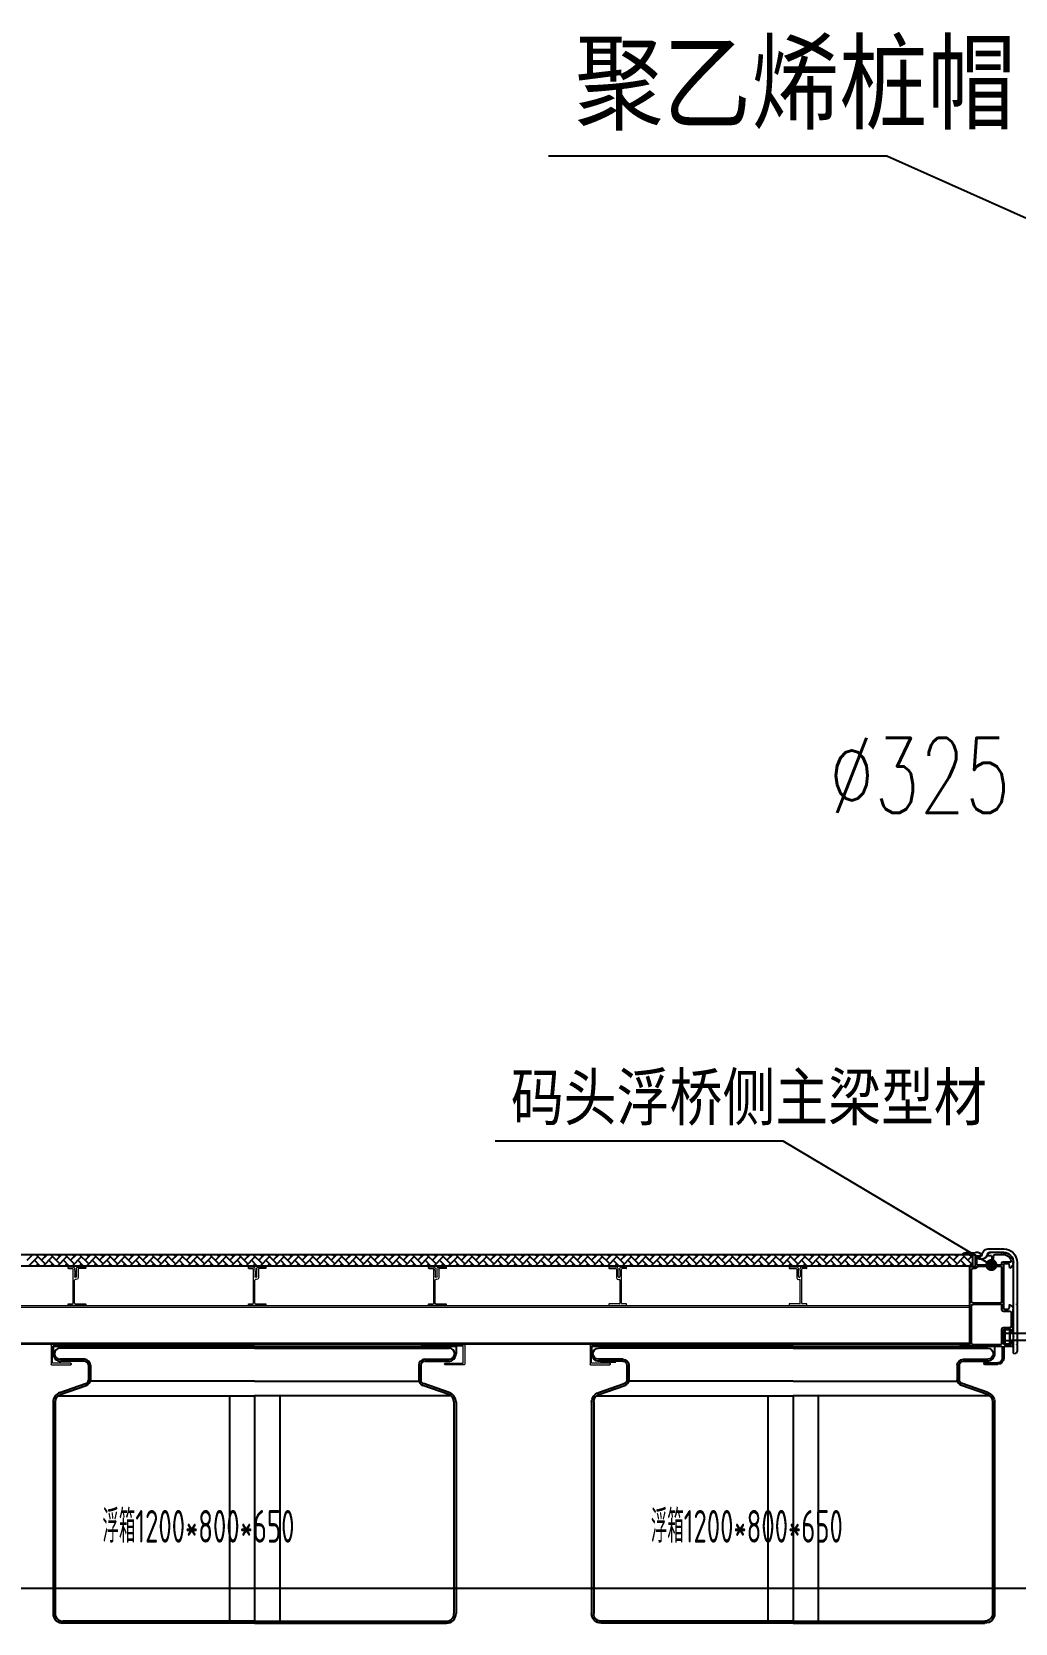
# Model space of a CAD drawing. Extents: x -259369 to -50372, y -155978 to 198088.
# Drawn here: x -105235 to -103283, y 14051 to 17210 of the extents above; entities that cross this region are included whole.
import ezdxf

# ---------------------------------------------------------------- set-up
doc = ezdxf.new("R2010")
doc.units = 0
doc.header["$LTSCALE"] = 1000
doc.header["$MEASUREMENT"] = 0
for name, color, linetype in [('_TCH_MASK', 7, 'Continuous'), ('DIM_LEAD', 3, 'Continuous'), ('PUB_DIM', 3, 'Continuous'), ('PUB_TEXT', 7, 'Continuous'), ('W-FLOAT_BOWL浮筒', 253, 'Continuous'), ('W-STEEL_FRAME钢架', 3, 'Continuous'), ('W-WOOD_FLOOR木地板', 30, 'Continuous'), ('中实线', 1, 'Continuous'), ('图层5', 6, 'Continuous'), ('粗实线', 3, 'Continuous')]:
    doc.layers.add(name, color=color, linetype=linetype)
doc.layers.add('结构', color=52, linetype='Continuous', lineweight=18)
doc.layers.add('铝主梁170x129x4', color=210, linetype='Continuous', lineweight=25)
doc.styles.add('_TCH_DIM', font='SIMPLEX.shx', dxfattribs={"bigfont": 'hztxt.shx'})
doc.styles.get("Standard").update_dxf_attribs({"font": 'gbenor.shx', "bigfont": 'gbcbig.shx'})

# ---------------------------------------------------------------- blocks, each defined once
blk = doc.blocks.new('A$C49B369EF')
at = {"color": 8}
for p, q in [((4, 203), (20.5, 203)), ((22.5, 124), (22.5, 191))]:
    blk.add_line(p, q, dxfattribs=at)
at = {"color": 3}
for p, q in [((17, 36), (2, 36)), ((19, 34), (19, 12)), ((22, 34), (22, 12)), ((57, 3), (31, 3)), ((58, 2), (58, 1)), ((47.4, 0), (31, 0)), ((57, 0), (48.6, 0))]:
    blk.add_line(p, q, dxfattribs=at)
at = {"color": 8, "ltscale": 0.5}
blk.add_arc((20.5, 201), 2, 0, 90, dxfattribs=at)
at = {"color": 3}
for centre, radius, start, end in [((2, 38), 2, 180, 270), ((17, 34), 2, 0, 90), ((31, 12), 12, 180, 270), ((31, 12), 9, 180, 270), ((57, 2), 1, 0, 90), ((57, 1), 1, 270, 0)]:
    blk.add_arc(centre, radius, start, end, dxfattribs=at)
at = {"color": 3, "ltscale": 0.5}
blk.add_arc((24, 34), 2, 90, 180, dxfattribs=at)
at = {"layer": '中实线', "color": 8, "linetype": 'ByBlock', "ltscale": 0.5}
for p, q in [((4, 203), (4, 203)), ((36, 218), (20, 218)), ((20, 218), (20, 218)), ((22.5, 199), (22.5, 201)), ((24.5, 197), (37, 197)), ((25.5, 194), (70.6, 194)), ((39, 199), (39, 215)), ((75.5, 190), (80.5, 190)), ((83.5, 187), (83.5, 125)), ((3.5, 76), (3.5, 101.5)), ((6.5, 104.5), (19.5, 104.5)), ((22.5, 107.5), (22.5, 117)), ((80.5, 122), (24.5, 122)), ((24.5, 119), (80.5, 119)), ((83.5, 116), (83.5, 42.5)), ((19.5, 73), (6.5, 73)), ((22.5, 42.5), (22.5, 70)), ((80.5, 39.5), (25.5, 39.5))]:
    blk.add_line(p, q, dxfattribs=at)
for centre, radius, start, end in [((20, 202.1), 15.9, 89.8166, 176.4472), ((24.5, 199), 2, 180, 269.9404), ((25.5, 191), 3, 90, 180), ((36, 215), 3, 0, 90), ((37, 199), 2, 269.9404, 0), ((70.6, 192), 2, 11.537, 90), ((75.5, 193), 3, 191.537, 270), ((80.5, 187), 3, 0, 90), ((6.5, 101.5), 3, 90, 180), ((19.5, 107.5), 3, 270, 0), ((24.5, 124), 2, 180, 270), ((24.5, 117), 2, 90, 180), ((80.5, 125), 3, 270, 0), ((80.5, 116), 3, 0, 90), ((6.5, 76), 3, 180, 270), ((19.5, 70), 3, 0, 90), ((25.5, 42.5), 3, 180, 270), ((80.5, 42.5), 3, 270, 0)]:
    blk.add_arc(centre, radius, start, end, dxfattribs=at)
at = {"layer": '粗实线', "linetype": 'ByBlock', "ltscale": 0.5}
for p, q in [((20, 222), (24.7, 222)), ((24.7, 222), (22.4, 222)), ((39.9, 222), (45, 222)), ((70, 222), (75.1, 222)), ((90.3, 222), (92.7, 222)), ((0, 200.4), (0, 202)), ((9.1, 199.2), (7.8, 191.8)), ((17, 200), (10.1, 200)), ((19, 155.1), (19, 198)), ((42.5, 214), (42.5, 198)), ((43.5, 215), (50.3, 215)), ((43.5, 197), (56.9, 197)), ((50.5, 219.5), (50.5, 215.2)), ((57.1, 196.9), (57.4, 196.6)), ((57.6, 196.6), (57.9, 196.9)), ((58.1, 197), (71.5, 197)), ((64.5, 215.2), (64.5, 219.5)), ((71.5, 215), (64.7, 215)), ((72.5, 198), (72.5, 214)), ((76, 218), (76, 194.5)), ((99.8, 219), (77, 219)), ((77, 193.5), (86, 193.5)), ((87, 192.5), (87, 155.1)), ((100, 219.5), (100, 219.2)), ((19, 111), (19, 153.9)), ((19.4, 154.6), (19.1, 154.9)), ((19.1, 154.1), (19.4, 154.4)), ((86.9, 154.9), (86.6, 154.6)), ((86.6, 154.4), (86.9, 154.1)), ((87, 153.9), (87, 153.9)), ((87, 153.9), (87, 89.8)), ((0, 89.8), (0, 108.6)), ((7.8, 117.2), (9.1, 109.8)), ((10.1, 109), (17, 109)), ((0, 74.4), (0, 88.7)), ((0, 64), (0, 74.4)), ((0.4, 89.4), (0.1, 89.7)), ((0.1, 88.8), (0.4, 89.1)), ((4, 68.5), (4, 61.7)), ((18, 69.5), (5, 69.5)), ((19, 55.1), (19, 68.5)), ((86.9, 89.7), (86.6, 89.4)), ((86.6, 89.1), (86.9, 88.8)), ((87, 88.7), (87, 39.5)), ((0, 38), (0, 42)), ((3.8, 61.5), (2.5, 61.5)), ((2.5, 47.5), (3.8, 47.5)), ((4, 47.3), (4, 40.5)), ((19, 40.5), (19, 53.9)), ((19.4, 54.6), (19.1, 54.9)), ((19.1, 54.1), (19.4, 54.4)), ((99, 36), (24, 36)), ((87.5, 39), (99, 39)), ((100, 38), (100, 37))]:
    blk.add_line(p, q, dxfattribs=at)
at = {"layer": '粗实线', "color": 3, "linetype": 'ByBlock', "ltscale": 0.5}
for p, q in [((5, 39.5), (18, 39.5)), ((47.9, 0.4), (47.6, 0.1)), ((48.4, 0.1), (48.1, 0.4))]:
    blk.add_line(p, q, dxfattribs=at)
at = {"layer": '粗实线', "linetype": 'ByBlock', "ltscale": 0.5}
for centre, radius, start, end in [((20, 202), 20, 90, 180), ((45.3, 215.4), 6.6, 38.3047, 92.8074), ((69.7, 215.4), 6.6, 87.1926, 141.6953), ((92.1, 208.2), 13.8, 54.8394, 92.3815), ((9.9, 200.4), 9.84, 179.7094, 251.9861), ((6.8, 192), 1, 270, 349.7), ((10.1, 199), 1, 90, 169.7), ((17, 198), 2, 360, 90), ((43.5, 214), 1, 90, 180), ((43.5, 198), 1, 180, 270), ((50.3, 215.2), 0.2, 270, 0.2741), ((56.9, 196.8), 0.2, 45, 90), ((57.5, 196.8), 0.2, 225, 315), ((58.1, 196.8), 0.2, 90, 135), ((64.7, 215.2), 0.2, 180, 270), ((71.5, 214), 1, 0, 90), ((71.5, 198), 1, 270, 0), ((77, 218), 1, 90, 180), ((77, 194.5), 1, 180, 270), ((86, 192.5), 1, 0, 90), ((99.8, 219.2), 0.2, 270, 0), ((19.2, 155.1), 0.2, 180, 225), ((19.2, 153.9), 0.2, 135, 180), ((19.2, 154.5), 0.2, 315, 45), ((86.8, 154.5), 0.2, 135, 225), ((86.8, 155.1), 0.2, 315, 0), ((86.8, 153.9), 0.2, 360, 45), ((10.1, 108.5), 10.1, 110.0422, 179.7055), ((6.8, 117), 1.03, 10.8147, 98.718), ((10.1, 110), 1, 190.3, 270), ((17, 111), 2, 270, 0), ((0.2, 89.8), 0.2, 180, 225), ((0.2, 88.7), 0.2, 135, 180), ((2.5, 64), 2.5, 180, 270), ((0.2, 89.2), 0.2, 315, 45), ((5, 68.5), 1, 90, 180), ((18, 68.5), 1, 0, 90), ((86.8, 89.2), 0.2, 135, 225), ((86.8, 89.8), 0.2, 315, 0), ((86.8, 88.7), 0.2, 360, 45), ((6.6, 42.3), 6.6, 128.3047, 182.8074), ((3.8, 61.7), 0.2, 270, 0), ((3.8, 47.3), 0.2, 0, 90), ((5, 40.5), 1, 180, 270), ((18, 40.5), 1, 270, 0), ((19.2, 55.1), 0.2, 180, 225), ((19.2, 53.9), 0.2, 135, 180), ((19.2, 54.5), 0.2, 315, 45), ((87, 39), 0.5, 90, 0), ((99, 38), 1, 0, 90), ((99, 37), 1, 270, 0)]:
    blk.add_arc(centre, radius, start, end, dxfattribs=at)
at = {"layer": '粗实线', "color": 3, "linetype": 'ByBlock', "ltscale": 0.5}
for centre, start, end in [((47.4, 0.2), 270, 315), ((48, 0.2), 45, 135), ((48.6, 0.2), 225, 270)]:
    blk.add_arc(centre, 0.2, start, end, dxfattribs=at)
at = {"layer": '结构', "color": 3, "linetype": 'ByBlock', "ltscale": 0.5}
for p, q in [((24.9, 221.9), (25.2, 221.5)), ((25.5, 221.5), (25.8, 221.9)), ((25.9, 222), (26.7, 222)), ((26.9, 221.9), (27.2, 221.5)), ((27.5, 221.5), (27.8, 221.9)), ((27.9, 222), (28.7, 222)), ((28.9, 221.9), (29.2, 221.5)), ((29.5, 221.5), (29.8, 221.9)), ((29.9, 222), (30.7, 222)), ((30.9, 221.9), (31.2, 221.5)), ((31.5, 221.5), (31.8, 221.9)), ((31.9, 222), (32.7, 222)), ((32.9, 221.9), (33.2, 221.5)), ((33.5, 221.5), (33.8, 221.9)), ((33.9, 222), (34.7, 222)), ((34.9, 221.9), (35.2, 221.5)), ((35.5, 221.5), (35.8, 221.9)), ((35.9, 222), (36.7, 222)), ((36.9, 221.9), (37.2, 221.5)), ((37.5, 221.5), (37.8, 221.9)), ((37.9, 222), (38.7, 222)), ((38.9, 221.9), (39.2, 221.5)), ((39.5, 221.5), (39.8, 221.9)), ((39.9, 222), (41.7, 222)), ((75.1, 222), (73.3, 222)), ((75.6, 221.5), (75.3, 221.9)), ((76.1, 221.9), (75.8, 221.5)), ((77.1, 222), (76.3, 222)), ((77.6, 221.5), (77.3, 221.9)), ((78.1, 221.9), (77.8, 221.5)), ((79.1, 222), (78.3, 222)), ((79.6, 221.5), (79.3, 221.9)), ((80.1, 221.9), (79.8, 221.5)), ((81.1, 222), (80.3, 222)), ((81.6, 221.5), (81.3, 221.9)), ((82.1, 221.9), (81.8, 221.5)), ((83.1, 222), (82.3, 222)), ((83.6, 221.5), (83.3, 221.9)), ((84.1, 221.9), (83.8, 221.5)), ((85.1, 222), (84.3, 222)), ((85.6, 221.5), (85.3, 221.9)), ((86.1, 221.9), (85.8, 221.5)), ((87.1, 222), (86.3, 222)), ((87.6, 221.5), (87.3, 221.9)), ((88.1, 221.9), (87.8, 221.5)), ((89.1, 222), (88.3, 222)), ((89.6, 221.5), (89.3, 221.9)), ((90.1, 221.9), (89.8, 221.5))]:
    blk.add_line(p, q, dxfattribs=at)
for centre, start, end in [((24.7, 221.8), 45, 90), ((25.3, 221.6), 225, 315), ((25.9, 221.8), 90, 135), ((26.7, 221.8), 45, 90), ((27.3, 221.6), 225, 315), ((27.9, 221.8), 90, 135), ((28.7, 221.8), 45, 90), ((29.3, 221.6), 225, 315), ((29.9, 221.8), 90, 135), ((30.7, 221.8), 45, 90), ((31.3, 221.6), 225, 315), ((31.9, 221.8), 90, 135), ((32.7, 221.8), 45, 90), ((33.3, 221.6), 225, 315), ((33.9, 221.8), 90, 135), ((34.7, 221.8), 45, 90), ((35.3, 221.6), 225, 315), ((35.9, 221.8), 90, 135), ((36.7, 221.8), 45, 90), ((37.3, 221.6), 225, 315), ((37.9, 221.8), 90, 135), ((38.7, 221.8), 45, 90), ((39.3, 221.6), 225, 315), ((39.9, 221.8), 90, 135), ((75.1, 221.8), 45, 90), ((75.7, 221.6), 225, 315), ((76.3, 221.8), 90, 135), ((77.1, 221.8), 45, 90), ((77.7, 221.6), 225, 315), ((78.3, 221.8), 90, 135), ((79.1, 221.8), 45, 90), ((79.7, 221.6), 225, 315), ((80.3, 221.8), 90, 135), ((81.1, 221.8), 45, 90), ((81.7, 221.6), 225, 315), ((82.3, 221.8), 90, 135), ((83.1, 221.8), 45, 90), ((83.7, 221.6), 225, 315), ((84.3, 221.8), 90, 135), ((85.1, 221.8), 45, 90), ((85.7, 221.6), 225, 315), ((86.3, 221.8), 90, 135), ((87.1, 221.8), 45, 90), ((87.7, 221.6), 225, 315), ((88.3, 221.8), 90, 135), ((89.1, 221.8), 45, 90), ((89.7, 221.6), 225, 315), ((90.3, 221.8), 90, 135)]:
    blk.add_arc(centre, 0.2, start, end, dxfattribs=at)
blk = doc.blocks.new('A$C4B927DFE')
at = {"color": 0, "lineweight": 5}
for p, q in [((-53.9, 64.4), (-53.9, 65.9)), ((-40.6, 66.9), (-40.6, 67.9)), ((-56.9, 44.1), (-54.6, 44.1))]:
    blk.add_line(p, q, dxfattribs=at)
at = {"color": 0, "lineweight": 0, "ltscale": 0.5}
blk.add_arc((-56.6, 48.1), 4.07, 190.1528, 265.2718, dxfattribs=at)
at = {"layer": '结构', "color": 0, "linetype": 'ByBlock', "lineweight": 0, "ltscale": 0.5}
for p, q in [((-75.6, 67.9), (-75.6, 66.9)), ((-60.4, 68.9), (-74.6, 68.9)), ((-74.6, 65.9), (-61.6, 65.9)), ((-60.6, 64.9), (-60.6, 47.4)), ((-57.8, 64.2), (-57.4, 64.4)), ((-57.4, 63.9), (-57.8, 64.2)), ((-57.4, 64.4), (-57.4, 65.9)), ((-57.4, 62.6), (-57.4, 63.9)), ((-53.5, 64.2), (-53.9, 64.4)), ((-53.9, 63.9), (-53.5, 64.2)), ((-53.9, 62.6), (-53.9, 63.9)), ((-50.9, 68.9), (-41.6, 68.9)), ((-50.6, -3.1), (-50.6, 64.9)), ((-41.6, 65.9), (-49.6, 65.9)), ((-57.8, 62.4), (-57.4, 62.6)), ((-57.4, 62.1), (-57.8, 62.4)), ((-57.8, 60.6), (-57.4, 60.8)), ((-57.4, 60.3), (-57.8, 60.6)), ((-57.8, 58.8), (-57.4, 59)), ((-57.4, 58.5), (-57.8, 58.8)), ((-57.8, 57), (-57.4, 57.2)), ((-57.4, 56.7), (-57.8, 57)), ((-57.8, 55.2), (-57.4, 55.4)), ((-57.4, 54.9), (-57.8, 55.2)), ((-57.8, 53.4), (-57.4, 53.6)), ((-57.4, 53.1), (-57.8, 53.4)), ((-57.8, 51.6), (-57.4, 51.8)), ((-57.4, 51.3), (-57.8, 51.6)), ((-57.4, 60.8), (-57.4, 62.1)), ((-57.4, 59), (-57.4, 60.3)), ((-57.4, 57.2), (-57.4, 58.5)), ((-57.4, 55.4), (-57.4, 56.7)), ((-57.4, 53.6), (-57.4, 54.9)), ((-57.4, 51.8), (-57.4, 53.1)), ((-57.4, 53.1), (-57.4, 53.1)), ((-57.4, 50.1), (-57.4, 51.3)), ((-53.5, 62.4), (-53.9, 62.6)), ((-53.9, 62.1), (-53.5, 62.4)), ((-53.9, 62.2), (-53.9, 61.9)), ((-53.9, 61.9), (-53.5, 61.7)), ((-53.5, 61.7), (-53.9, 61.4)), ((-53.9, 61.4), (-53.9, 60.1)), ((-53.9, 60.1), (-53.5, 59.9)), ((-53.5, 59.9), (-53.9, 59.6)), ((-53.9, 59.6), (-53.9, 58.3)), ((-53.9, 58.3), (-53.5, 58.1)), ((-53.5, 58.1), (-53.9, 57.8)), ((-53.9, 57.8), (-53.9, 56.5)), ((-53.9, 56.5), (-53.5, 56.3)), ((-53.5, 56.3), (-53.9, 56)), ((-53.9, 56), (-53.9, 54.7)), ((-53.9, 54.7), (-53.5, 54.5)), ((-53.5, 54.5), (-53.9, 54.2)), ((-53.9, 54.2), (-53.9, 52.9)), ((-53.9, 52.9), (-53.5, 52.7)), ((-53.5, 52.7), (-53.9, 52.4)), ((-53.9, 52.4), (-53.9, 51.1)), ((-53.9, 51.1), (-53.5, 50.9)), ((-53.5, 50.9), (-53.9, 50.6)), ((-53.9, 50.6), (-53.9, 50.1)), ((-53.6, -3.1), (-53.6, 43.1)), ((-75.6, -4.6), (-75.6, -6.6)), ((-54.6, -4.1), (-75.1, -4.1)), ((-75.1, -7.1), (-41.1, -7.1)), ((-41.1, -4.1), (-49.6, -4.1)), ((-40.6, -6.6), (-40.6, -4.6))]:
    blk.add_line(p, q, dxfattribs=at)
for centre, radius, start, end in [((-74.6, 67.9), 1, 90, 180), ((-74.6, 66.9), 1, 180, 270), ((-61.6, 64.9), 1, 0, 90), ((-60.4, 65.9), 3, 360, 90.0017), ((-50.9, 65.9), 3, 89.9983, 180), ((-49.6, 64.9), 1, 90, 180), ((-41.6, 67.9), 1, 0, 90), ((-41.6, 66.9), 1, 270, 360), ((-55.6, 50.1), 1.75, 180, 0), ((-54.6, 43.1), 1, 0, 90), ((-75.1, -4.6), 0.5, 90, 180), ((-75.1, -6.6), 0.5, 180, 270), ((-54.6, -3.1), 1, 270, 0), ((-49.6, -3.1), 1, 180, 270), ((-41.1, -4.6), 0.5, 0, 90), ((-41.1, -6.6), 0.5, 270, 0)]:
    blk.add_arc(centre, radius, start, end, dxfattribs=at)
blk = doc.blocks.new('555')
at = {"color": 31}
for p, q in [((447973.9, -94562.7), (450812.6, -94562.7)), ((450812.6, -94585.7), (447973.9, -94585.7)), ((448935.3, -94574.2), (448946.8, -94562.7)), ((448938.2, -94585.7), (448956.8, -94567)), ((448961.2, -94585.7), (448949.7, -94574.2)), ((448971.2, -94581.4), (448952.5, -94562.7)), ((448952.5, -94585.7), (448956.8, -94581.4)), ((448964, -94574.2), (448975.5, -94562.7)), ((448971.2, -94567), (448966.9, -94562.7)), ((448966.9, -94585.7), (448985.6, -94567)), ((448989.9, -94585.7), (448978.4, -94574.2)), ((448999.9, -94581.4), (448981.3, -94562.7)), ((448981.3, -94585.7), (448985.6, -94581.4)), ((448992.8, -94574.2), (449004.3, -94562.7)), ((448999.9, -94567), (448995.6, -94562.7)), ((448995.6, -94585.7), (449014.3, -94567)), ((449018.6, -94585.7), (449007.1, -94574.2)), ((449028.7, -94581.4), (449010, -94562.7)), ((449010, -94585.7), (449014.3, -94581.4)), ((449021.5, -94574.2), (449033, -94562.7)), ((449028.7, -94567), (449024.4, -94562.7)), ((449024.4, -94585.7), (449043.1, -94567)), ((449047.4, -94585.7), (449035.9, -94574.2)), ((449057.4, -94581.4), (449038.7, -94562.7)), ((449038.7, -94585.7), (449043.1, -94581.4)), ((449050.2, -94574.2), (449061.7, -94562.7)), ((449057.4, -94567), (449053.1, -94562.7)), ((449053.1, -94585.7), (449071.8, -94567)), ((449076.1, -94585.7), (449064.6, -94574.2)), ((449086.2, -94581.4), (449067.5, -94562.7)), ((449067.5, -94585.7), (449071.8, -94581.4)), ((449079, -94574.2), (449090.5, -94562.7)), ((449086.2, -94567), (449081.8, -94562.7)), ((449081.8, -94585.7), (449100.5, -94567)), ((449104.8, -94585.7), (449093.3, -94574.2)), ((449114.9, -94581.4), (449096.2, -94562.7)), ((449096.2, -94585.7), (449100.5, -94581.4)), ((449107.7, -94574.2), (449119.2, -94562.7)), ((449114.9, -94567), (449110.6, -94562.7)), ((449110.6, -94585.7), (449129.3, -94567)), ((449133.6, -94585.7), (449122.1, -94574.2)), ((449143.6, -94581.4), (449124.9, -94562.7)), ((449124.9, -94585.7), (449129.3, -94581.4)), ((449136.4, -94574.2), (449147.9, -94562.7)), ((449143.6, -94567), (449139.3, -94562.7)), ((449139.3, -94585.7), (449158, -94567)), ((449162.3, -94585.7), (449150.8, -94574.2)), ((449172.4, -94581.4), (449153.7, -94562.7)), ((449153.7, -94585.7), (449158, -94581.4)), ((449165.2, -94574.2), (449176.7, -94562.7)), ((449172.4, -94567), (449168.1, -94562.7)), ((449168.1, -94585.7), (449186.7, -94567)), ((449191.1, -94585.7), (449179.6, -94574.2)), ((449201.1, -94581.4), (449182.4, -94562.7)), ((449182.4, -94585.7), (449186.7, -94581.4)), ((449193.9, -94574.2), (449205.4, -94562.7)), ((449201.1, -94567), (449196.8, -94562.7)), ((449196.8, -94585.7), (449215.5, -94567)), ((449219.8, -94585.7), (449208.3, -94574.2)), ((449229.8, -94581.4), (449211.2, -94562.7)), ((449211.2, -94585.7), (449215.5, -94581.4)), ((449222.7, -94574.2), (449234.2, -94562.7)), ((449229.8, -94567), (449225.5, -94562.7)), ((449225.5, -94585.7), (449244.2, -94567)), ((449248.5, -94585.7), (449237, -94574.2)), ((449258.6, -94581.4), (449239.9, -94562.7)), ((449239.9, -94585.7), (449244.2, -94581.4)), ((449251.4, -94574.2), (449262.9, -94562.7)), ((449258.6, -94567), (449254.3, -94562.7)), ((449254.3, -94585.7), (449272.9, -94567)), ((449277.3, -94585.7), (449265.8, -94574.2)), ((449287.3, -94581.4), (449268.6, -94562.7)), ((449268.6, -94585.7), (449272.9, -94581.4)), ((449280.1, -94574.2), (449291.6, -94562.7)), ((449287.3, -94567), (449283, -94562.7)), ((449283, -94585.7), (449301.7, -94567)), ((449306, -94585.7), (449294.5, -94574.2)), ((449316.1, -94581.4), (449297.4, -94562.7)), ((449297.4, -94585.7), (449301.7, -94581.4)), ((449308.9, -94574.2), (449320.4, -94562.7)), ((449316.1, -94567), (449311.7, -94562.7)), ((449311.7, -94585.7), (449330.4, -94567)), ((449334.7, -94585.7), (449323.2, -94574.2)), ((449344.8, -94581.4), (449326.1, -94562.7)), ((449326.1, -94585.7), (449330.4, -94581.4)), ((449337.6, -94574.2), (449349.1, -94562.7)), ((449344.8, -94567), (449340.5, -94562.7)), ((449340.5, -94585.7), (449359.2, -94567)), ((449363.5, -94585.7), (449352, -94574.2)), ((449373.5, -94581.4), (449354.8, -94562.7)), ((449354.8, -94585.7), (449359.2, -94581.4)), ((449366.3, -94574.2), (449377.8, -94562.7)), ((449373.5, -94567), (449369.2, -94562.7)), ((449369.2, -94585.7), (449387.9, -94567)), ((449392.2, -94585.7), (449380.7, -94574.2)), ((449402.3, -94581.4), (449383.6, -94562.7)), ((449383.6, -94585.7), (449387.9, -94581.4)), ((449395.1, -94574.2), (449406.6, -94562.7)), ((449402.3, -94567), (449397.9, -94562.7)), ((449397.9, -94585.7), (449416.6, -94567)), ((449420.9, -94585.7), (449409.4, -94574.2)), ((449431, -94581.4), (449412.3, -94562.7)), ((449412.3, -94585.7), (449416.6, -94581.4)), ((449423.8, -94574.2), (449435.3, -94562.7)), ((449431, -94567), (449426.7, -94562.7)), ((449426.7, -94585.7), (449445.4, -94567)), ((449449.7, -94585.7), (449438.2, -94574.2)), ((449459.7, -94581.4), (449441.1, -94562.7)), ((449441.1, -94585.7), (449445.4, -94581.4)), ((449452.6, -94574.2), (449464.1, -94562.7)), ((449459.7, -94567), (449455.4, -94562.7)), ((449455.4, -94585.7), (449474.1, -94567)), ((449478.4, -94585.7), (449466.9, -94574.2)), ((449488.5, -94581.4), (449469.8, -94562.7)), ((449469.8, -94585.7), (449474.1, -94581.4)), ((449481.3, -94574.2), (449492.8, -94562.7)), ((449488.5, -94567), (449484.2, -94562.7)), ((449484.2, -94585.7), (449502.8, -94567)), ((449507.2, -94585.7), (449495.7, -94574.2)), ((449517.2, -94581.4), (449498.5, -94562.7)), ((449498.5, -94585.7), (449502.8, -94581.4)), ((449510, -94574.2), (449521.5, -94562.7)), ((449517.2, -94567), (449512.9, -94562.7)), ((449512.9, -94585.7), (449531.6, -94567)), ((449535.9, -94585.7), (449524.4, -94574.2)), ((449545.9, -94581.4), (449527.3, -94562.7)), ((449527.3, -94585.7), (449531.6, -94581.4)), ((449538.8, -94574.2), (449550.3, -94562.7)), ((449545.9, -94567), (449541.6, -94562.7)), ((449541.6, -94585.7), (449560.3, -94567)), ((449564.6, -94585.7), (449553.1, -94574.2)), ((449574.7, -94581.4), (449556, -94562.7)), ((449556, -94585.7), (449560.3, -94581.4)), ((449567.5, -94574.2), (449579, -94562.7)), ((449574.7, -94567), (449570.4, -94562.7)), ((449570.4, -94585.7), (449589.1, -94567)), ((449593.4, -94585.7), (449581.9, -94574.2)), ((449603.4, -94581.4), (449584.7, -94562.7)), ((449584.7, -94585.7), (449589.1, -94581.4)), ((449596.2, -94574.2), (449607.7, -94562.7)), ((449603.4, -94567), (449599.1, -94562.7)), ((449599.1, -94585.7), (449617.8, -94567)), ((449622.1, -94585.7), (449610.6, -94574.2)), ((449632.2, -94581.4), (449613.5, -94562.7)), ((449613.5, -94585.7), (449617.8, -94581.4)), ((449625, -94574.2), (449636.5, -94562.7)), ((449632.2, -94567), (449627.8, -94562.7)), ((449627.8, -94585.7), (449646.5, -94567)), ((449650.8, -94585.7), (449639.3, -94574.2)), ((449660.9, -94581.4), (449642.2, -94562.7)), ((449642.2, -94585.7), (449646.5, -94581.4)), ((449653.7, -94574.2), (449665.2, -94562.7)), ((449660.9, -94567), (449656.6, -94562.7)), ((449656.6, -94585.7), (449675.3, -94567)), ((449679.6, -94585.7), (449668.1, -94574.2)), ((449689.6, -94581.4), (449670.9, -94562.7)), ((449670.9, -94585.7), (449675.3, -94581.4)), ((449682.4, -94574.2), (449693.9, -94562.7)), ((449689.6, -94567), (449685.3, -94562.7)), ((449685.3, -94585.7), (449704, -94567)), ((449708.3, -94585.7), (449696.8, -94574.2)), ((449718.4, -94581.4), (449699.7, -94562.7)), ((449699.7, -94585.7), (449704, -94581.4)), ((449711.2, -94574.2), (449722.7, -94562.7)), ((449718.4, -94567), (449714, -94562.7)), ((449714, -94585.7), (449732.7, -94567)), ((449737, -94585.7), (449725.5, -94574.2)), ((449747.1, -94581.4), (449728.4, -94562.7)), ((449728.4, -94585.7), (449732.7, -94581.4)), ((449739.9, -94574.2), (449751.4, -94562.7)), ((449747.1, -94567), (449742.8, -94562.7)), ((449742.8, -94585.7), (449761.5, -94567)), ((449765.8, -94585.7), (449754.3, -94574.2)), ((449775.8, -94581.4), (449757.2, -94562.7)), ((449757.2, -94585.7), (449761.5, -94581.4)), ((449768.7, -94574.2), (449780.2, -94562.7)), ((449775.8, -94567), (449771.5, -94562.7)), ((449771.5, -94585.7), (449790.2, -94567)), ((449794.5, -94585.7), (449783, -94574.2)), ((449804.6, -94581.4), (449785.9, -94562.7)), ((449785.9, -94585.7), (449790.2, -94581.4)), ((449797.4, -94574.2), (449808.9, -94562.7)), ((449804.6, -94567), (449800.3, -94562.7)), ((449800.3, -94585.7), (449818.9, -94567)), ((449823.3, -94585.7), (449811.8, -94574.2)), ((449833.3, -94581.4), (449814.6, -94562.7)), ((449814.6, -94585.7), (449818.9, -94581.4)), ((449826.1, -94574.2), (449837.6, -94562.7)), ((449833.3, -94567), (449829, -94562.7)), ((449829, -94585.7), (449847.7, -94567)), ((449852, -94585.7), (449840.5, -94574.2)), ((449862, -94581.4), (449843.4, -94562.7)), ((449843.4, -94585.7), (449847.7, -94581.4)), ((449854.9, -94574.2), (449866.4, -94562.7)), ((449862, -94567), (449857.7, -94562.7)), ((449857.7, -94585.7), (449876.4, -94567)), ((449880.7, -94585.7), (449869.2, -94574.2)), ((449890.8, -94581.4), (449872.1, -94562.7)), ((449872.1, -94585.7), (449876.4, -94581.4)), ((449883.6, -94574.2), (449895.1, -94562.7)), ((449890.8, -94567), (449886.5, -94562.7)), ((449886.5, -94585.7), (449905.2, -94567)), ((449909.5, -94585.7), (449898, -94574.2)), ((449919.5, -94581.4), (449900.8, -94562.7)), ((449900.8, -94585.7), (449905.2, -94581.4)), ((449912.3, -94574.2), (449923.8, -94562.7)), ((449919.5, -94567), (449915.2, -94562.7)), ((449915.2, -94585.7), (449933.9, -94567)), ((449938.2, -94585.7), (449926.7, -94574.2)), ((449948.3, -94581.4), (449929.6, -94562.7)), ((449929.6, -94585.7), (449933.9, -94581.4)), ((449941.1, -94574.2), (449952.6, -94562.7)), ((449948.3, -94567), (449943.9, -94562.7)), ((449943.9, -94585.7), (449962.6, -94567)), ((449966.9, -94585.7), (449955.4, -94574.2)), ((449977, -94581.4), (449958.3, -94562.7)), ((449958.3, -94585.7), (449962.6, -94581.4)), ((449969.8, -94574.2), (449981.3, -94562.7)), ((449977, -94567), (449972.7, -94562.7)), ((449972.7, -94585.7), (449991.4, -94567)), ((449995.7, -94585.7), (449984.2, -94574.2)), ((450005.7, -94581.4), (449987, -94562.7)), ((449987, -94585.7), (449991.4, -94581.4)), ((449998.5, -94574.2), (450010, -94562.7)), ((450005.7, -94567), (450001.4, -94562.7)), ((450001.4, -94585.7), (450020.1, -94567)), ((450024.4, -94585.7), (450012.9, -94574.2)), ((450034.5, -94581.4), (450015.8, -94562.7)), ((450015.8, -94585.7), (450020.1, -94581.4)), ((450027.3, -94574.2), (450038.8, -94562.7)), ((450034.5, -94567), (450030.2, -94562.7)), ((450030.2, -94585.7), (450048.8, -94567)), ((450053.2, -94585.7), (450041.7, -94574.2)), ((450063.2, -94581.4), (450044.5, -94562.7)), ((450044.5, -94585.7), (450048.8, -94581.4)), ((450056, -94574.2), (450067.5, -94562.7)), ((450063.2, -94567), (450058.9, -94562.7)), ((450058.9, -94585.7), (450077.6, -94567)), ((450081.9, -94585.7), (450070.4, -94574.2)), ((450091.9, -94581.4), (450073.3, -94562.7)), ((450073.3, -94585.7), (450077.6, -94581.4)), ((450084.8, -94574.2), (450096.3, -94562.7)), ((450091.9, -94567), (450087.6, -94562.7)), ((450087.6, -94585.7), (450106.3, -94567)), ((450110.6, -94585.7), (450099.1, -94574.2)), ((450120.7, -94581.4), (450102, -94562.7)), ((450102, -94585.7), (450106.3, -94581.4)), ((450113.5, -94574.2), (450125, -94562.7)), ((450120.7, -94567), (450116.4, -94562.7)), ((450116.4, -94585.7), (450135, -94567)), ((450139.4, -94585.7), (450127.9, -94574.2)), ((450149.4, -94581.4), (450130.7, -94562.7)), ((450130.7, -94585.7), (450135, -94581.4)), ((450142.2, -94574.2), (450153.7, -94562.7)), ((450149.4, -94567), (450145.1, -94562.7)), ((450145.1, -94585.7), (450163.8, -94567)), ((450168.1, -94585.7), (450156.6, -94574.2)), ((450168.1, -94585.7), (450156.6, -94574.2)), ((450172.5, -94575.7), (450159.5, -94562.7)), ((450178.2, -94581.4), (450159.5, -94562.7)), ((450159.5, -94585.7), (450163.8, -94581.4)), ((450159.5, -94585.7), (450163.8, -94581.4)), ((450171, -94574.2), (450182.5, -94562.7)), ((450171, -94574.2), (450172.5, -94572.7)), ((450178.2, -94567), (450173.8, -94562.7)), ((450173.8, -94585.7), (450192.5, -94567)), ((450196.8, -94585.7), (450185.3, -94574.2)), ((450206.9, -94581.4), (450188.2, -94562.7)), ((450188.2, -94585.7), (450192.5, -94581.4)), ((450199.7, -94574.2), (450211.2, -94562.7)), ((450206.9, -94567), (450202.6, -94562.7)), ((450202.6, -94585.7), (450221.3, -94567)), ((450225.6, -94585.7), (450214.1, -94574.2)), ((450235.6, -94581.4), (450216.9, -94562.7)), ((450216.9, -94585.7), (450221.3, -94581.4)), ((450228.4, -94574.2), (450239.9, -94562.7)), ((450235.6, -94567), (450231.3, -94562.7)), ((450231.3, -94585.7), (450250, -94567)), ((450254.3, -94585.7), (450242.8, -94574.2)), ((450264.4, -94581.4), (450245.7, -94562.7)), ((450245.7, -94585.7), (450250, -94581.4)), ((450257.2, -94574.2), (450268.7, -94562.7)), ((450264.4, -94567), (450260, -94562.7)), ((450260, -94585.7), (450278.7, -94567)), ((450283, -94585.7), (450271.5, -94574.2)), ((450293.1, -94581.4), (450274.4, -94562.7)), ((450274.4, -94585.7), (450278.7, -94581.4)), ((450285.9, -94574.2), (450297.4, -94562.7)), ((450293.1, -94567), (450288.8, -94562.7)), ((450288.8, -94585.7), (450307.5, -94567)), ((450311.8, -94585.7), (450300.3, -94574.2)), ((450321.8, -94581.4), (450303.2, -94562.7)), ((450303.2, -94585.7), (450307.5, -94581.4)), ((450314.7, -94574.2), (450326.2, -94562.7)), ((450321.8, -94567), (450317.5, -94562.7)), ((450317.5, -94585.7), (450336.2, -94567)), ((450340.5, -94585.7), (450329, -94574.2)), ((450350.6, -94581.4), (450331.9, -94562.7)), ((450331.9, -94585.7), (450336.2, -94581.4)), ((450343.4, -94574.2), (450354.9, -94562.7)), ((450350.6, -94567), (450346.3, -94562.7)), ((450346.3, -94585.7), (450364.9, -94567)), ((450369.3, -94585.7), (450357.8, -94574.2)), ((450379.3, -94581.4), (450360.6, -94562.7)), ((450360.6, -94585.7), (450364.9, -94581.4)), ((450372.1, -94574.2), (450383.6, -94562.7)), ((450379.3, -94567), (450375, -94562.7)), ((450375, -94585.7), (450393.7, -94567)), ((450398, -94585.7), (450386.5, -94574.2)), ((450408, -94581.4), (450389.4, -94562.7)), ((450389.4, -94585.7), (450393.7, -94581.4)), ((450400.9, -94574.2), (450412.4, -94562.7)), ((450408, -94567), (450403.7, -94562.7)), ((450403.7, -94585.7), (450422.4, -94567)), ((450426.7, -94585.7), (450415.2, -94574.2)), ((450436.8, -94581.4), (450418.1, -94562.7)), ((450418.1, -94585.7), (450422.4, -94581.4)), ((450429.6, -94574.2), (450441.1, -94562.7)), ((450436.8, -94567), (450432.5, -94562.7)), ((450432.5, -94585.7), (450451.2, -94567)), ((450455.5, -94585.7), (450444, -94574.2)), ((450465.5, -94581.4), (450446.8, -94562.7)), ((450446.8, -94585.7), (450451.2, -94581.4)), ((450458.3, -94574.2), (450469.8, -94562.7)), ((450465.5, -94567), (450461.2, -94562.7)), ((450461.2, -94585.7), (450479.9, -94567)), ((450484.2, -94585.7), (450472.7, -94574.2)), ((450494.3, -94581.4), (450475.6, -94562.7)), ((450475.6, -94585.7), (450479.9, -94581.4)), ((450487.1, -94574.2), (450498.6, -94562.7)), ((450494.3, -94567), (450489.9, -94562.7)), ((450489.9, -94585.7), (450508.6, -94567)), ((450512.9, -94585.7), (450501.4, -94574.2)), ((450523, -94581.4), (450504.3, -94562.7)), ((450504.3, -94585.7), (450508.6, -94581.4)), ((450515.8, -94574.2), (450527.3, -94562.7)), ((450523, -94567), (450518.7, -94562.7)), ((450518.7, -94585.7), (450537.4, -94567)), ((450541.7, -94585.7), (450530.2, -94574.2)), ((450551.7, -94581.4), (450533, -94562.7)), ((450533, -94585.7), (450537.4, -94581.4)), ((450544.5, -94574.2), (450556, -94562.7)), ((450551.7, -94567), (450547.4, -94562.7)), ((450547.4, -94585.7), (450566.1, -94567)), ((450570.4, -94585.7), (450558.9, -94574.2)), ((450580.5, -94581.4), (450561.8, -94562.7)), ((450561.8, -94585.7), (450566.1, -94581.4)), ((450573.3, -94574.2), (450584.8, -94562.7)), ((450580.5, -94567), (450576.2, -94562.7)), ((450576.2, -94585.7), (450594.8, -94567)), ((450599.2, -94585.7), (450587.7, -94574.2)), ((450609.2, -94581.4), (450590.5, -94562.7)), ((450590.5, -94585.7), (450594.8, -94581.4)), ((450602, -94574.2), (450613.5, -94562.7)), ((450609.2, -94567), (450604.9, -94562.7)), ((450604.9, -94585.7), (450623.6, -94567)), ((450627.9, -94585.7), (450616.4, -94574.2)), ((450637.9, -94581.4), (450619.3, -94562.7)), ((450619.3, -94585.7), (450623.6, -94581.4)), ((450630.8, -94574.2), (450642.3, -94562.7)), ((450637.9, -94567), (450633.6, -94562.7)), ((450633.6, -94585.7), (450652.3, -94567)), ((450656.6, -94585.7), (450645.1, -94574.2)), ((450666.7, -94581.4), (450648, -94562.7)), ((450648, -94585.7), (450652.3, -94581.4)), ((450659.5, -94574.2), (450671, -94562.7)), ((450666.7, -94567), (450662.4, -94562.7)), ((450662.4, -94585.7), (450681, -94567)), ((450685.4, -94585.7), (450673.9, -94574.2)), ((450695.4, -94581.4), (450676.7, -94562.7)), ((450676.7, -94585.7), (450681, -94581.4)), ((450688.2, -94574.2), (450699.7, -94562.7)), ((450695.4, -94567), (450691.1, -94562.7)), ((450691.1, -94585.7), (450709.8, -94567)), ((450714.1, -94585.7), (450702.6, -94574.2)), ((450724.2, -94581.4), (450705.5, -94562.7)), ((450705.5, -94585.7), (450709.8, -94581.4)), ((450717, -94574.2), (450728.5, -94562.7)), ((450724.2, -94567), (450719.8, -94562.7)), ((450719.8, -94585.7), (450738.5, -94567)), ((450742.8, -94585.7), (450731.3, -94574.2)), ((450752.9, -94581.4), (450734.2, -94562.7)), ((450734.2, -94585.7), (450738.5, -94581.4)), ((450745.7, -94574.2), (450757.2, -94562.7)), ((450752.9, -94567), (450748.6, -94562.7)), ((450748.6, -94585.7), (450767.3, -94567)), ((450771.6, -94585.7), (450760.1, -94574.2)), ((450781.6, -94581.4), (450762.9, -94562.7)), ((450762.9, -94585.7), (450767.3, -94581.4)), ((450774.4, -94574.2), (450785.9, -94562.7)), ((450781.6, -94567), (450777.3, -94562.7)), ((450777.3, -94585.7), (450796, -94567)), ((450800.3, -94585.7), (450788.8, -94574.2)), ((450810.4, -94581.4), (450791.7, -94562.7)), ((450791.7, -94585.7), (450796, -94581.4)), ((450803.2, -94574.2), (450812.6, -94564.8)), ((450810.4, -94567), (450806, -94562.7)), ((450806, -94585.7), (450812.6, -94579.2)), ((450812.6, -94562.7), (450812.6, -94585.7))]:
    blk.add_line(p, q, dxfattribs=at)
blk = doc.blocks.new('0123.')
at = {"layer": '结构', "color": 4, "linetype": 'ByBlock', "ltscale": 0.5}
for p, q in [((448797, -94743.7), (448797, -94742.7)), ((448798, -94741.7), (448836, -94741.7)), ((448833, -94744.7), (448798, -94744.7)), ((448834, -94777.7), (448834, -94745.7)), ((448837, -94742.7), (448837, -94780.7)), ((448797, -94780.7), (448797, -94779.7)), ((448798, -94778.7), (448833, -94778.7)), ((448836, -94781.7), (448798, -94781.7))]:
    blk.add_line(p, q, dxfattribs=at)
for centre, start, end in [((448798, -94742.7), 90, 180), ((448798, -94743.7), 180, 270), ((448833, -94745.7), 0, 90), ((448836, -94742.7), 0, 90), ((448798, -94779.7), 90, 180), ((448798, -94780.7), 180, 270), ((448833, -94777.7), 270, 0), ((448836, -94780.7), 270, 0)]:
    blk.add_arc(centre, 1, start, end, dxfattribs=at)
blk = doc.blocks.new('$matou$00000066')
for p, q in [((-400, 275, 0), (-400, 260, 0)), ((0, 275, 0), (-400, 275, 0)), ((0, 271, 0), (-386.4, 271, 0)), ((0, 275, 0), (400, 275, 0)), ((0, 271, 0), (386.4, 271, 0)), ((400, 275, 0), (400, 260, 0)), ((-338, 249, 0), (-386.4, 249, 0)), ((-338, 245, 0), (-385, 245, 0)), ((-330, 237, 0), (-330, 208.2, 0)), ((-326, 237, 0), (-326, 208.2, 0)), ((326, 237, 0), (326, 208.2, 0)), ((330, 237, 0), (330, 208.2, 0)), ((338, 249, 0), (386.4, 249, 0)), ((338, 245, 0), (385, 245, 0)), ((-386.6, 182.8, 0), (-335.4, 200.6, 0)), ((-385.9, 178.8, 0), (-334.1, 196.9, 0)), ((0, 205.3, 0), (-326.3, 205.3, 0)), ((0, 205.3, 0), (326.3, 205.3, 0)), ((385.9, 178.8, 0), (334.1, 196.9, 0)), ((386.6, 182.8, 0), (335.4, 200.6, 0)), ((-400, 163.9, 0), (-400, -256, 0)), ((-396, 164.7, 0), (-396, -256, 0)), ((-390.7, 176.1, 0), (0, 176.1, 0)), ((-50, 176.1, 0), (-50, -271, 0)), ((390.7, 176.1, 0), (0, 176.1, 0)), ((0, 176.1, 0), (0, -271, 0)), ((0, 176.1, 0), (0, -271, 0)), ((50, 176.1, 0), (50, -271, 0)), ((396, 164.7, 0), (396, -256, 0)), ((400, 163.9, 0), (400, -256, 0)), ((0, -271, 0), (-381, -271, 0)), ((0, -275, 0), (-381, -275, 0)), ((0, -271, 0), (381, -271, 0)), ((0, -275, 0), (381, -275, 0))]:
    blk.add_line(p, q)
at = {"elevation": 0}
for points in [[(-399.9, 275), (-330.3, 275)], [(-399.9, 275), (-330.3, 275)], [(399.9, 275), (330.3, 275)], [(399.9, 275), (330.3, 275)]]:
    blk.add_lwpolyline(points, dxfattribs=at)
for centre, radius, start, end in [((-385, 260, 0), 15, 180, 270), ((-386.4, 260, 0), 11, 90, 270), ((385, 260, 0), 15, 270, 0), ((386.4, 260, 0), 11, 270, 90), ((-338, 237, 0), 12, 0, 90), ((-338, 237, 0), 8, 0, 90), ((338, 237, 0), 12, 90, 180), ((338, 237, 0), 8, 90, 180), ((-338, 208.2, 0), 8, 289.1798, 0), ((-338, 208.2, 0), 12, 289.1798, 0), ((338, 208.2, 0), 12, 180, 250.8202), ((338, 208.2, 0), 8, 180, 250.8202), ((-380, 163.9, 0), 20, 109.1798, 180), ((-381, 164.7, 0), 15, 109.1798, 180), ((381, 164.7, 0), 15, 0, 70.8202), ((380, 163.9, 0), 20, 0, 70.8202), ((-381, -256, 0), 19, 180, 270), ((-381, -256, 0), 15, 180, 270), ((381, -256, 0), 15, 270, 0), ((381, -256, 0), 19, 270, 0)]:
    blk.add_arc(centre, radius, start, end)
blk = doc.blocks.new('891')
at = {"color": 0, "ltscale": 0.5}
blk.add_line((-1486542.7, 1377887.1), (-1486570.9, 1377887.1), dxfattribs=at)
at = {"color": 0, "lineweight": 5}
for p, q in [((-1486591.7, 1377686.1), (-1486593.6, 1377686.1)), ((-1486592.4, 1377685.9), (-1486592.4, 1377685.9))]:
    blk.add_line(p, q, dxfattribs=at)
at = {"color": 0, "ltscale": 0.5}
blk.add_arc((-1486542.7, 1377885.1), 2, 64.2042, 90, dxfattribs=at)
at = {"color": 0, "lineweight": 25}
for centre, radius, start, end in [((-1486593.6, 1377688.1), 2, 246.4591, 270), ((-1486591.7, 1377687.1), 1, 270, 311.3814), ((-1486592.4, 1377687.9), 2, 311.3814, 0)]:
    blk.add_arc(centre, radius, start, end, dxfattribs=at)
at = {"layer": '粗实线', "color": 0, "linetype": 'ByBlock', "ltscale": 0.5}
for p, q in [((-1486597.4, 1377867.1), (-1486597.4, 1377784.7)), ((-1486528.2, 1377873.7), (-1486521.4, 1377873.7)), ((-1486521.4, 1377879.7), (-1486525.5, 1377879.7)), ((-1486520.4, 1377874.7), (-1486520.4, 1377878.7)), ((-1486597.4, 1377783.5), (-1486597.4, 1377704.7)), ((-1486597.4, 1377703.5), (-1486597.4, 1377690.9))]:
    blk.add_line(p, q, dxfattribs=at)
for centre, radius, start, end in [((-1486570.4, 1377867.1), 27, 91.5188, 180), ((-1486570.4, 1377867.1), 20, 91.5188, 180), ((-1486544.9, 1377880.5), 7.1, 37.6327, 64.2042), ((-1486542.2, 1377879.6), 14.8, 7.196, 79.5045), ((-1486540.9, 1377883.6), 2, 5.0412, 37.6327), ((-1486526.3, 1377886.4), 12.9, 191.5156, 261.5695), ((-1486525.5, 1377881.7), 2, 186.8775, 270), ((-1486521.4, 1377878.7), 1, 0, 90), ((-1486521.4, 1377874.7), 1, 270, 0)]:
    blk.add_arc(centre, radius, start, end, dxfattribs=at)
at = {"layer": '结构', "color": 0, "linetype": 'ByBlock', "lineweight": 0, "ltscale": 0.5}
for points in [[(-1486564.5, 1377894.1, 0.198912), (-1486564.6, 1377894.1), (-1486564.9, 1377893.6, -0.414214), (-1486565.2, 1377893.6), (-1486565.5, 1377894.1, 0.198912), (-1486565.7, 1377894.1)], [(-1486562.5, 1377894.1, 0.198912), (-1486562.6, 1377894.1), (-1486562.9, 1377893.6, -0.414214), (-1486563.2, 1377893.6), (-1486563.5, 1377894.1, 0.198912), (-1486563.7, 1377894.1)], [(-1486560.5, 1377894.1, 0.198912), (-1486560.6, 1377894.1), (-1486560.9, 1377893.6, -0.414214), (-1486561.2, 1377893.6), (-1486561.5, 1377894.1, 0.198912), (-1486561.7, 1377894.1)], [(-1486558.5, 1377894.1, 0.198912), (-1486558.6, 1377894.1), (-1486558.9, 1377893.6, -0.414214), (-1486559.2, 1377893.6), (-1486559.5, 1377894.1, 0.198912), (-1486559.7, 1377894.1)], [(-1486556.5, 1377894.1, 0.198912), (-1486556.6, 1377894.1), (-1486556.9, 1377893.6, -0.414214), (-1486557.2, 1377893.6), (-1486557.5, 1377894.1, 0.198912), (-1486557.7, 1377894.1)], [(-1486554.5, 1377894.1, 0.198912), (-1486554.6, 1377894.1), (-1486554.9, 1377893.6, -0.414214), (-1486555.2, 1377893.6), (-1486555.5, 1377894.1, 0.198912), (-1486555.7, 1377894.1)], [(-1486552.5, 1377894.1, 0.198912), (-1486552.6, 1377894.1), (-1486552.9, 1377893.6, -0.414214), (-1486553.2, 1377893.6), (-1486553.5, 1377894.1, 0.198912), (-1486553.7, 1377894.1)], [(-1486550.5, 1377894.1, 0.198912), (-1486550.6, 1377894.1), (-1486550.9, 1377893.6, -0.414214), (-1486551.2, 1377893.6), (-1486551.5, 1377894.1, 0.198912), (-1486551.7, 1377894.1)]]:
    blk.add_lwpolyline(points, format="xyb", dxfattribs=at)
at = {"layer": '铝主梁170x129x4', "color": 0, "lineweight": 25}
for p, q in [((-1486590.4, 1377720.2), (-1486590.4, 1377867.1)), ((-1486565.7, 1377894.1), (-1486571.1, 1377894.1)), ((-1486563.6, 1377894.1), (-1486564.5, 1377894.1)), ((-1486561.6, 1377894.1), (-1486562.5, 1377894.1)), ((-1486559.6, 1377894.1), (-1486560.5, 1377894.1)), ((-1486557.6, 1377894.1), (-1486558.5, 1377894.1)), ((-1486555.6, 1377894.1), (-1486556.5, 1377894.1)), ((-1486553.6, 1377894.1), (-1486554.5, 1377894.1)), ((-1486551.6, 1377894.1), (-1486552.5, 1377894.1)), ((-1486539.5, 1377894.1), (-1486550.5, 1377894.1)), ((-1486597, 1377784.3), (-1486597.3, 1377784.6)), ((-1486597.3, 1377783.7), (-1486597, 1377784)), ((-1486590.7, 1377719.8), (-1486590.4, 1377720.1)), ((-1486590.4, 1377719.2), (-1486590.7, 1377719.5)), ((-1486590.4, 1377687.9), (-1486590.4, 1377719)), ((-1486597, 1377704.3), (-1486597.3, 1377704.6)), ((-1486597.3, 1377703.7), (-1486597, 1377704))]:
    blk.add_line(p, q, dxfattribs=at)
for centre, radius, start, end in [((-1486597.2, 1377784.7), 0.2, 180, 225), ((-1486597.2, 1377783.5), 0.2, 135, 180), ((-1486597.2, 1377784.1), 0.2, 315, 45), ((-1486590.6, 1377719.6), 0.2, 135, 225), ((-1486590.6, 1377720.2), 0.2, 315, 0), ((-1486590.6, 1377719), 0.2, 0, 45), ((-1486597.2, 1377704.7), 0.2, 180, 225), ((-1486597.2, 1377703.5), 0.2, 135, 180), ((-1486592.4, 1377690.9), 5, 180, 246.4591), ((-1486597.2, 1377704.1), 0.2, 315, 45)]:
    blk.add_arc(centre, radius, start, end, dxfattribs=at)

msp = doc.modelspace()

# ---------------------------------------------------------------- linework, layer by layer
at = {"layer": 'DIM_LEAD'}
for p, q in [((-103537.2, 16963.93), (-104209.13, 16963.93)), ((-103044.11, 16742.71), (-103537.2, 16963.93)), ((-103743.09, 15007.79), (-104315.35, 15007.79)), ((-103329.78, 14762.03), (-103743.09, 15007.79))]:
    msp.add_line(p, q, dxfattribs=at)
at = {"layer": 'DIM_LEAD', "const_width": 12}
msp.add_lwpolyline([(-103324.62, 14758.97, 1), (-103334.93, 14765.1, 1)], format="xyb", close=True, dxfattribs=at)
at = {"layer": 'PUB_DIM'}
msp.add_line((-106442.74, 14120.61), (-101014.75, 14120.61), dxfattribs=at)
at = {"layer": 'W-STEEL_FRAME钢架'}
for p, q in [((-103304.27, 14630.2), (-103302.94, 14633.53)), ((-103304.27, 14630.2), (-103304.27, 14608.87)), ((-103304.27, 14630.2), (-103302.94, 14626.87)), ((-103302.94, 14626.87), (-103304.27, 14619.53)), ((-103304.27, 14619.53), (-103302.94, 14612.2)), ((-103304.27, 14608.87), (-103302.94, 14612.2)), ((-103304.27, 14608.87), (-103302.94, 14605.53)), ((-103302.94, 14626.87), (-103292.94, 14626.87)), ((-103302.94, 14612.2), (-103292.94, 14612.2))]:
    msp.add_line(p, q, dxfattribs=at)
for points in [[(-103302.94, 14633.53), (-103302.94, 14605.53), (-103292.94, 14605.53), (-103292.94, 14633.53)], [(-103292.94, 14625.99), (-103292.94, 14612.99), (-103251.29, 14612.99), (-103251.29, 14625.99)]]:
    msp.add_lwpolyline(points, close=True, dxfattribs=at)
at = {"layer": '中实线', "lineweight": 9}
for p, q in [((-106199.18, 14682.03), (-103373.28, 14682.03)), ((-103373.28, 14604.03), (-103373.28, 14682.03)), ((-103373.28, 14604.03), (-106198.68, 14604.03))]:
    msp.add_line(p, q, dxfattribs=at)
at = {"layer": '中实线', "color": 8, "linetype": 'ByBlock', "lineweight": 20, "ltscale": 0.5}
for p, q in [((-106199.18, 14678.53), (-103373.28, 14678.53)), ((-106199.18, 14607.53), (-103373.28, 14607.53))]:
    msp.add_line(p, q, dxfattribs=at)
at = {"layer": '图层5', "lineweight": 9}
msp.add_line((-104105.77, 14569.03), (-104075.77, 14569.03), dxfattribs=at)

# ---------------------------------------------------------------- block references
at = {"color": 0, "lineweight": 5, "xscale": -1}
msp.add_blockref('A$C49B369EF', (-103286.27, 14565.03), dxfattribs=at)
for name, p in [('555', (-554179.6, 109345.72)), ('0123.', (-553212.39, 109345.72))]:
    msp.add_blockref(name, p)
at = {"xscale": -1}
for p in [(343640.09, 109345.72), (344710.31, 109345.72)]:
    msp.add_blockref('0123.', p, dxfattribs=at)
at = {"layer": '_TCH_MASK', "color": 0, "xscale": -1}
for p in [(-105203.8, 14689.14), (-104845.8, 14689.14), (-104487.8, 14689.14)]:
    msp.add_blockref('A$C4B927DFE', p, dxfattribs=at)
at = {"layer": '_TCH_MASK', "color": 0}
for p in [(-104013.57, 14689.14), (-103655.57, 14689.14)]:
    msp.add_blockref('A$C4B927DFE', p, dxfattribs=at)
at = {"layer": 'W-FLOAT_BOWL浮筒'}
msp.add_blockref('$matou$00000066', (-104792.83, 14326.03), dxfattribs=at)
at = {"layer": 'W-FLOAT_BOWL浮筒', "yscale": -1, "rotation": 180}
msp.add_blockref('$matou$00000066', (-103723.48, 14326.03), dxfattribs=at)
at = {"layer": 'W-WOOD_FLOOR木地板', "xscale": -1}
msp.add_blockref('891', (-1589876.29, -1363099.72), dxfattribs=at)

# ---------------------------------------------------------------- texts
at = {"width": 0.7}
for p in [(-105094.87, 14210.92), (-104005.97, 14210.92)]:
    msp.add_text('浮箱1200*800*650', height=64.8, dxfattribs=at).set_placement(p)
at = {"layer": 'PUB_TEXT', "color": 7, "style": '_TCH_DIM'}
for s, height, p in [('聚乙烯桩帽', 175, (-104156.63, 17016.43)), ('码头浮桥侧主梁型材', 105, (-104283.85, 15039.29))]:
    msp.add_text(s, height=height, dxfattribs=at).set_placement(p)
at = {"layer": 'PUB_TEXT', "color": 7, "style": '_TCH_DIM', "width": 0.705882}
msp.add_text('%%c325', height=148.75, dxfattribs=at).set_placement((-103651.96, 15659.82))

doc.saveas('drawing.dxf')
